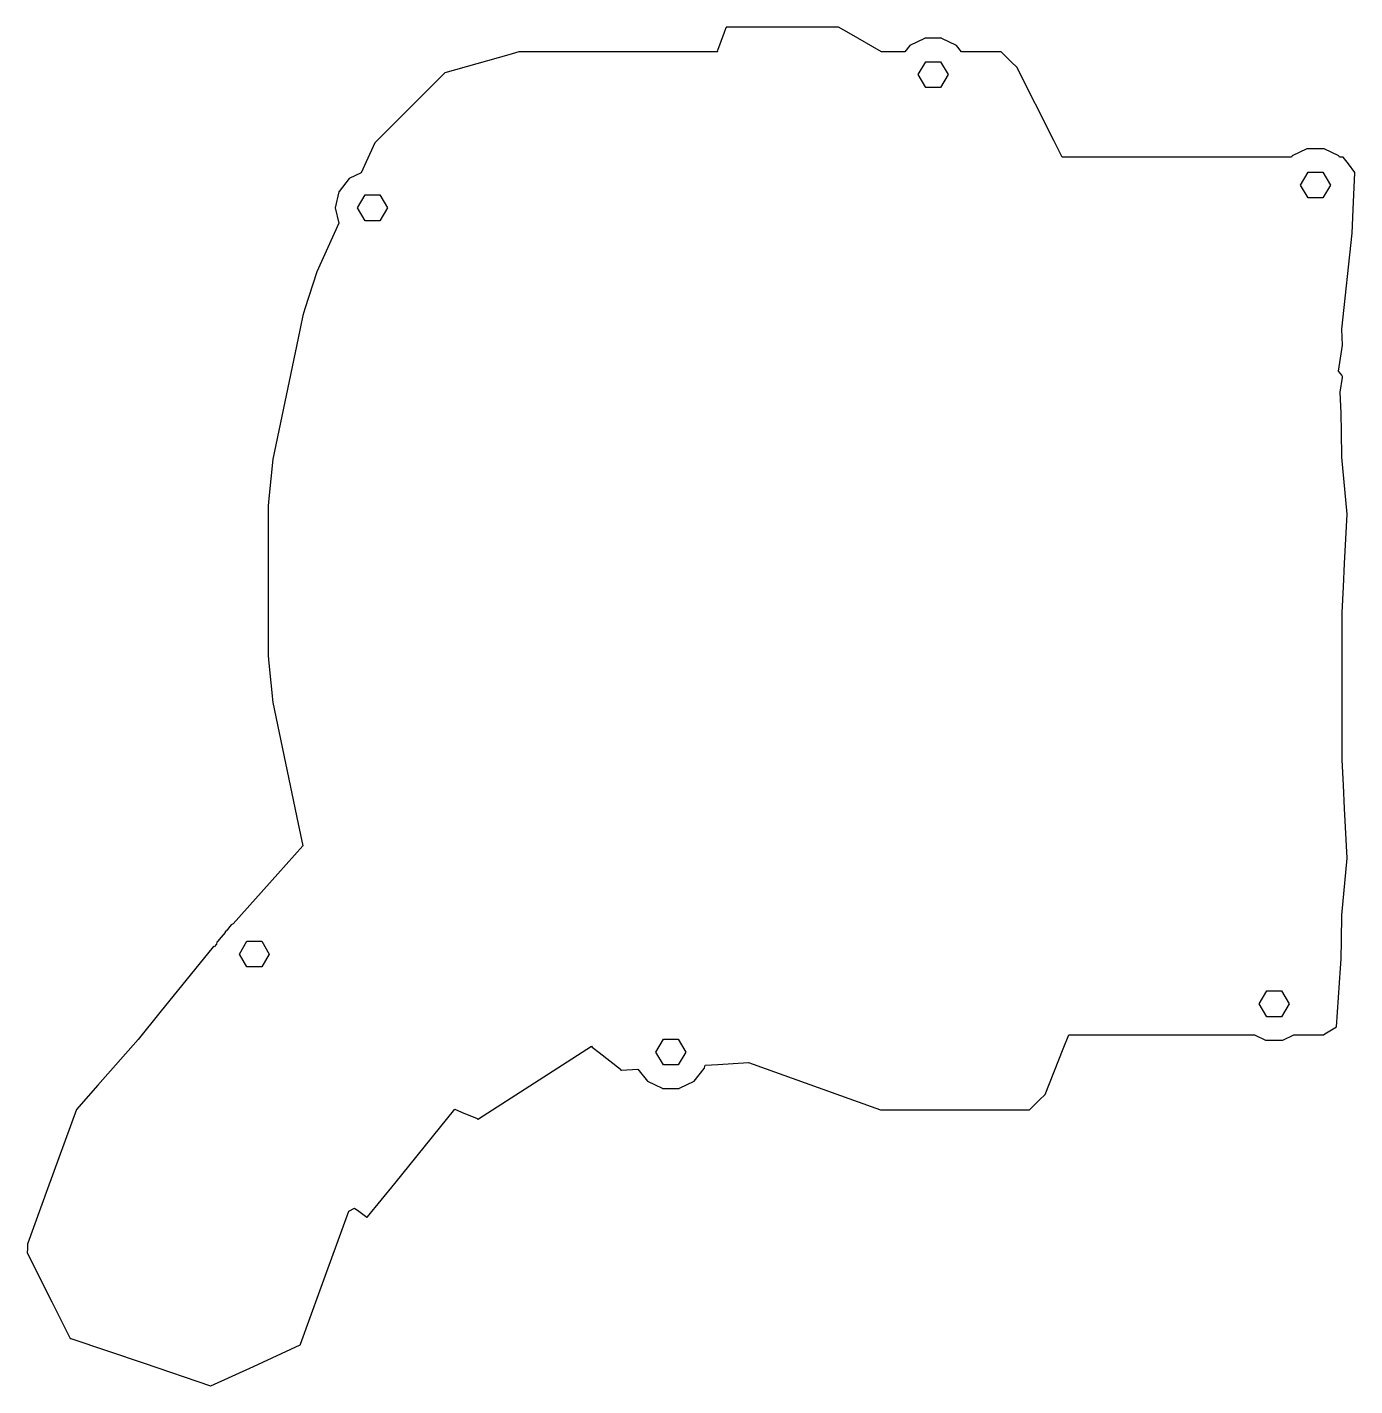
# Model space of a CAD drawing. Extents: x -96 to 55, y -92 to 63.
import ezdxf

# ---------------------------------------------------------------- set-up
doc = ezdxf.new("R2010")
doc.units = 0
doc.header["$MEASUREMENT"] = 0

msp = doc.modelspace()

# ---------------------------------------------------------------- linework, layer by layer
for p, q in [((-16.7357, 62.5819), (-17.5173, 60.5184)), ((-16.54, 63.0986), (-16.7357, 62.5819)), ((-16.5334, 63.1161), (-16.54, 63.0986)), ((-16.5072, 63.1853), (-16.5334, 63.1161)), ((-13.2149, 63.1853), (-16.5072, 63.1853)), ((-13.1899, 63.1853), (-13.2149, 63.1853)), ((-3.67713, 63.1853), (-13.1899, 63.1853)), ((-2.47496, 62.4896), (-3.67713, 63.1853)), ((-3.67713, 63.1853), (-3.67713, 63.1853)), ((-2.47487, 62.4895), (-2.47496, 62.4896)), ((1.19577, 60.3653), (-2.47487, 62.4895)), ((-17.5173, 60.5184), (-17.5241, 60.5006)), ((-17.5241, 60.5006), (-17.5007, 60.3653)), ((4.45813, 61.0923), (3.87831, 60.3653)), ((6.13206, 61.8984), (4.45813, 61.0923)), ((6.16346, 61.9136), (6.13206, 61.8984)), ((8.05623, 61.9136), (6.16346, 61.9136)), ((8.08762, 61.8984), (8.05623, 61.9136)), ((9.76155, 61.0923), (8.08762, 61.8984)), ((10.3414, 60.3653), (9.76155, 61.0923)), ((-41.3378, 60.0386), (-48.6249, 57.987)), ((-40.1776, 60.3653), (-41.3378, 60.0386)), ((-40.1699, 60.3653), (-40.1776, 60.3653)), ((-38.6453, 60.3653), (-40.1699, 60.3653)), ((-38.6345, 60.3653), (-38.6453, 60.3653)), ((-29.533, 60.3653), (-38.6345, 60.3653)), ((-29.2626, 60.3653), (-29.533, 60.3653)), ((-29.252, 60.3653), (-29.2626, 60.3653)), ((-27.651, 60.3653), (-29.252, 60.3653)), ((-25.537, 60.3653), (-27.651, 60.3653)), ((-25.5217, 60.3653), (-25.537, 60.3653)), ((-17.5007, 60.3653), (-25.5217, 60.3653)), ((3.87831, 60.3653), (1.19577, 60.3653)), ((5.40984, 57.7672), (6.25984, 59.2394)), ((6.25984, 59.2394), (7.95984, 59.2394)), ((7.95984, 59.2394), (8.80984, 57.7672)), ((14.8682, 60.3653), (10.3414, 60.3653)), ((16.0694, 59.1854), (14.8682, 60.3653)), ((16.6498, 58.6153), (16.0694, 59.1854)), ((-48.6249, 57.987), (-56.6249, 49.987)), ((6.25984, 56.2949), (5.40984, 57.7672)), ((8.80984, 57.7672), (7.95984, 56.2949)), ((20.8773, 50.238), (16.6498, 58.6153)), ((7.95984, 56.2949), (6.25984, 56.2949)), ((-56.6249, 49.987), (-57.6034, 47.8064)), ((21.8224, 48.3653), (20.8773, 50.238)), ((26.6965, 48.3653), (21.8224, 48.3653)), ((35.578, 48.3653), (26.6965, 48.3653)), ((36.7991, 48.3653), (35.578, 48.3653)), ((38.6647, 48.3653), (36.7991, 48.3653)), ((47.1305, 48.3653), (38.6647, 48.3653)), ((48.0014, 48.3653), (47.1305, 48.3653)), ((48.1013, 48.4905), (48.0014, 48.3653)), ((49.7752, 49.2967), (48.1013, 48.4905)), ((49.8066, 49.3118), (49.7752, 49.2967)), ((51.6994, 49.3118), (49.8066, 49.3118)), ((51.7308, 49.2967), (51.6994, 49.3118)), ((53.4047, 48.4905), (51.7308, 49.2967)), ((53.5046, 48.3653), (53.4047, 48.4905)), ((53.9087, 48.3653), (53.5046, 48.3653)), ((54.4982, 47.5889), (53.9087, 48.3653)), ((-58.163, 46.5591), (-59.5295, 45.901)), ((-57.6034, 47.8064), (-58.163, 46.5591)), ((49.053, 45.1654), (49.903, 46.6376)), ((49.903, 46.6376), (51.603, 46.6376)), ((51.603, 46.6376), (52.453, 45.1654)), ((55.2375, 46.6153), (54.4982, 47.5889)), ((55.0453, 42.395), (55.2375, 46.6153)), ((55.2375, 46.6153), (55.2375, 46.6153)), ((55.2375, 46.6153), (55.2375, 46.6153)), ((-59.5295, 45.901), (-60.6879, 44.4484)), ((49.903, 43.6932), (49.053, 45.1654)), ((52.453, 45.1654), (51.603, 43.6932)), ((-60.7174, 44.3872), (-61.1308, 42.5758)), ((-60.7096, 44.4212), (-60.7174, 44.3872)), ((-60.6879, 44.4484), (-60.7096, 44.4212)), ((-58.5778, 42.5758), (-57.7278, 44.0481)), ((-57.7278, 44.0481), (-56.0278, 44.0481)), ((-56.0278, 44.0481), (-55.1778, 42.5758)), ((51.603, 43.6932), (49.903, 43.6932)), ((-61.1308, 42.5758), (-60.7328, 40.8318)), ((-57.7278, 41.1036), (-58.5778, 42.5758)), ((-55.1778, 42.5758), (-56.0278, 41.1036)), ((54.9221, 39.687), (55.0453, 42.395)), ((-60.7328, 40.8318), (-63.2307, 35.2646)), ((-56.0278, 41.1036), (-57.7278, 41.1036)), ((53.7625, 28.7177), (54.9221, 39.687)), ((54.9221, 39.687), (54.9221, 39.687)), ((-63.2307, 35.2646), (-64.5923, 31.0347)), ((-64.5923, 31.0347), (-64.8291, 30.2992)), ((-64.8291, 30.2992), (-65.3676, 27.7129)), ((53.8357, 26.8836), (53.7625, 28.7177)), ((-65.3676, 27.7129), (-68.2484, 13.8785)), ((53.3865, 23.9242), (53.8357, 26.8836)), ((53.751, 23.4576), (53.3865, 23.9242)), ((53.8233, 23.3247), (53.751, 23.4576)), ((53.8122, 23.204), (53.8218, 23.2979)), ((53.8218, 23.2979), (53.8233, 23.3247)), ((53.5487, 21.551), (53.8122, 23.204)), ((53.6677, 19.1551), (53.5487, 21.551)), ((53.6993, 17.0048), (53.6677, 19.1551)), ((53.7414, 14.136), (53.6993, 17.0048)), ((54.3626, 7.62633), (53.7414, 14.136)), ((-68.2484, 13.8785), (-68.7077, 9.38926)), ((-68.7077, 9.38926), (-68.7936, 8.54999)), ((-68.7936, 8.54999), (-68.7936, -8.54999)), ((54.0681, 1.98093), (54.3626, 7.62633)), ((53.9325, -0.69206), (54.0681, 1.98093)), ((53.785, -3.6), (53.9325, -0.69206)), ((53.785, -20.4), (53.785, -3.6)), ((-68.7936, -8.54999), (-68.7077, -9.38926)), ((-68.7077, -9.38926), (-68.2484, -13.8785)), ((-68.2484, -13.8785), (-65.3676, -27.7129)), ((53.9325, -23.3079), (53.785, -20.4)), ((54.0681, -25.9809), (53.9325, -23.3079)), ((54.3626, -31.6263), (54.0681, -25.9809)), ((-65.3676, -27.7129), (-64.8459, -30.2182)), ((-64.8459, -30.2182), (-67.6925, -33.4121)), ((53.7414, -38.136), (54.3626, -31.6263)), ((-67.6927, -33.4123), (-72.7961, -39.1383)), ((-67.6925, -33.4121), (-67.6927, -33.4123)), ((53.6993, -41.0048), (53.7414, -38.136)), ((-73.7118, -40.1062), (-74.1623, -40.6711)), ((-73.7007, -40.0531), (-73.7118, -40.1062)), ((-73.6587, -40.0012), (-73.7007, -40.0531)), ((-73.6416, -39.9801), (-73.6587, -40.0012)), ((-73.6587, -40.0012), (-73.6587, -40.0012)), ((-73.5891, -39.9524), (-73.6416, -39.9801)), ((-73.0295, -39.2507), (-73.5891, -39.9524)), ((-72.7961, -39.1383), (-73.0295, -39.2507)), ((-75.0784, -41.7544), (-81.1559, -49.2595)), ((-75.0609, -41.7328), (-75.0784, -41.7544)), ((-74.962, -41.7686), (-75.0609, -41.7328)), ((-75.0609, -41.7328), (-75.0609, -41.7328)), ((-74.6924, -41.4406), (-74.962, -41.7686)), ((-74.6469, -41.2216), (-74.6924, -41.4406)), ((-74.6296, -41.2002), (-74.6469, -41.2216)), ((-74.5878, -41.1486), (-74.6296, -41.2002)), ((-74.6296, -41.2002), (-74.6296, -41.2002)), ((-74.1623, -40.6711), (-74.5878, -41.1486)), ((-72.0778, -42.5758), (-71.2278, -41.1036)), ((-71.2278, -41.1036), (-69.5278, -41.1036)), ((-69.5278, -41.1036), (-68.6778, -42.5758)), ((53.6677, -43.1551), (53.6993, -41.0048)), ((-71.2278, -44.0481), (-72.0778, -42.5758)), ((-68.6778, -42.5758), (-69.5278, -44.0481)), ((53.5979, -44.173), (53.6677, -43.1551)), ((-69.5278, -44.0481), (-71.2278, -44.0481)), ((53.1373, -50.8825), (53.5979, -44.173)), ((44.3301, -48.2649), (45.1801, -46.7927)), ((45.1801, -46.7927), (46.8801, -46.7927)), ((46.8801, -46.7927), (47.7301, -48.2649)), ((-81.1561, -49.2597), (-83.6358, -52.3219)), ((-81.1559, -49.2595), (-81.1561, -49.2597)), ((45.1801, -49.7372), (44.3301, -48.2649)), ((47.7301, -48.2649), (46.8801, -49.7372)), ((46.8801, -49.7372), (45.1801, -49.7372)), ((51.7956, -51.7026), (53.1373, -50.8825)), ((-83.6358, -52.3219), (-88.2327, -57.5436)), ((-24.5357, -53.7672), (-23.6857, -52.2949)), ((-23.6857, -52.2949), (-21.9857, -52.2949)), ((-21.9857, -52.2949), (-21.1357, -53.7672)), ((21.9563, -53.3934), (22.5928, -51.7884)), ((22.5928, -51.7884), (24.2099, -51.7884)), ((24.2099, -51.7884), (31.2624, -51.7884)), ((31.2624, -51.7884), (36.4453, -51.7884)), ((36.4453, -51.7884), (43.7902, -51.7884)), ((43.7902, -51.7884), (45.0523, -52.3962)), ((45.0523, -52.3962), (45.0837, -52.4113)), ((45.0837, -52.4113), (46.9765, -52.4113)), ((46.9765, -52.4113), (47.0079, -52.3962)), ((47.0079, -52.3962), (48.27, -51.7884)), ((48.27, -51.7884), (50.2089, -51.7884)), ((50.2089, -51.7884), (51.6553, -51.7884)), ((51.6553, -51.7884), (51.7956, -51.7026)), ((-35.7273, -55.5723), (-31.884, -53.103)), ((-31.884, -53.103), (-31.8134, -53.1917)), ((-31.8134, -53.1917), (-31.0123, -53.8169)), ((-31.0123, -53.8169), (-28.5731, -55.7205)), ((-23.6857, -55.2394), (-24.5357, -53.7672)), ((-21.1357, -53.7672), (-21.9857, -55.2394)), ((19.8859, -58.6153), (21.9563, -53.3934)), ((-44.7861, -61.3927), (-35.7276, -55.5725)), ((-35.7276, -55.5725), (-35.7273, -55.5723)), ((-28.5731, -55.7205), (-28.5731, -55.7205)), ((-28.5731, -55.7205), (-28.5622, -55.7582)), ((-28.5622, -55.7582), (-28.5428, -55.8255)), ((-28.4563, -55.8209), (-26.5902, -55.7095)), ((-26.5902, -55.7095), (-25.4874, -57.0923)), ((-21.9857, -55.2394), (-23.6857, -55.2394)), ((-20.184, -57.0923), (-19.0256, -55.6397)), ((-19.0256, -55.6397), (-19.0039, -55.6125)), ((-19.0039, -55.6125), (-18.9961, -55.5785)), ((-18.9961, -55.5785), (-18.9215, -55.2516)), ((-18.9215, -55.2516), (-17.4764, -55.1653)), ((-17.4764, -55.1653), (-13.9559, -54.9551)), ((-13.9559, -54.9551), (-1.9729, -59.2568)), ((-28.5428, -55.8255), (-28.4777, -55.822)), ((-28.4777, -55.822), (-28.4563, -55.8209)), ((-25.4874, -57.0923), (-23.8135, -57.8984)), ((-21.8579, -57.8984), (-20.184, -57.0923)), ((-88.2329, -57.5438), (-90.6654, -60.307)), ((-88.2327, -57.5436), (-88.2329, -57.5438)), ((-23.8135, -57.8984), (-23.7821, -57.9136)), ((-23.7821, -57.9136), (-21.8893, -57.9136)), ((-21.8893, -57.9136), (-21.8579, -57.8984)), ((19.2578, -59.2321), (19.8859, -58.6153)), ((-90.6654, -60.307), (-93.965, -69.3725)), ((-54.3403, -68.7516), (-47.4807, -60.2807)), ((-47.4807, -60.2807), (-46.7113, -60.6045)), ((-1.9729, -59.2568), (1.11487, -60.3653)), ((1.11487, -60.3653), (7.06298, -60.3653)), ((7.06298, -60.3653), (7.10371, -60.3653)), ((7.10371, -60.3653), (18.1042, -60.3653)), ((18.1042, -60.3653), (19.2578, -59.2321)), ((-46.7113, -60.6045), (-44.9344, -61.3523)), ((-44.9344, -61.3523), (-44.9238, -61.3655)), ((-44.9238, -61.3655), (-44.9055, -61.3885)), ((-44.9055, -61.3885), (-44.8633, -61.4415)), ((-44.8633, -61.4415), (-44.84, -61.4268)), ((-44.8633, -61.4415), (-44.8633, -61.4415)), ((-44.84, -61.4268), (-44.7861, -61.3927)), ((-44.84, -61.4268), (-44.84, -61.4268)), ((-93.965, -69.3725), (-96.2216, -75.5726)), ((-57.4378, -72.5767), (-54.3403, -68.7516)), ((-62.8961, -81.0216), (-59.5773, -71.9035)), ((-59.5773, -71.9035), (-58.9284, -71.5837)), ((-58.9284, -71.5837), (-58.4392, -71.9333)), ((-58.4392, -71.9333), (-57.5251, -72.5865)), ((-57.5251, -72.5865), (-57.4748, -72.6224)), ((-57.4748, -72.6224), (-57.4378, -72.5767)), ((-57.4748, -72.6224), (-57.4748, -72.6224)), ((-96.2545, -75.663), (-96.2755, -76.1662)), ((-96.2381, -75.6178), (-96.2545, -75.663)), ((-96.2216, -75.5726), (-96.2381, -75.6178)), ((-96.2381, -75.6178), (-96.2381, -75.6178)), ((-96.2755, -76.1662), (-96.2966, -76.6704)), ((-96.2966, -76.6704), (-93.4857, -82.2479)), ((-65.1007, -87.0788), (-62.8961, -81.0216)), ((-93.4857, -82.2479), (-91.3721, -86.4419)), ((-91.3721, -86.4419), (-91.3259, -86.4574)), ((-91.3259, -86.4574), (-91.3097, -86.4629)), ((-91.3097, -86.4629), (-82.9413, -89.2822)), ((-70.482, -89.6274), (-65.1336, -87.1692)), ((-65.1336, -87.1692), (-65.1167, -87.1228)), ((-65.1167, -87.1228), (-65.1007, -87.0788)), ((-82.9413, -89.2822), (-75.3633, -91.8352)), ((-75.3184, -91.8503), (-70.4823, -89.6275)), ((-70.4823, -89.6275), (-70.482, -89.6274)), ((-75.3633, -91.8352), (-75.3184, -91.8503))]:
    msp.add_line(p, q)

doc.saveas('drawing.dxf')
